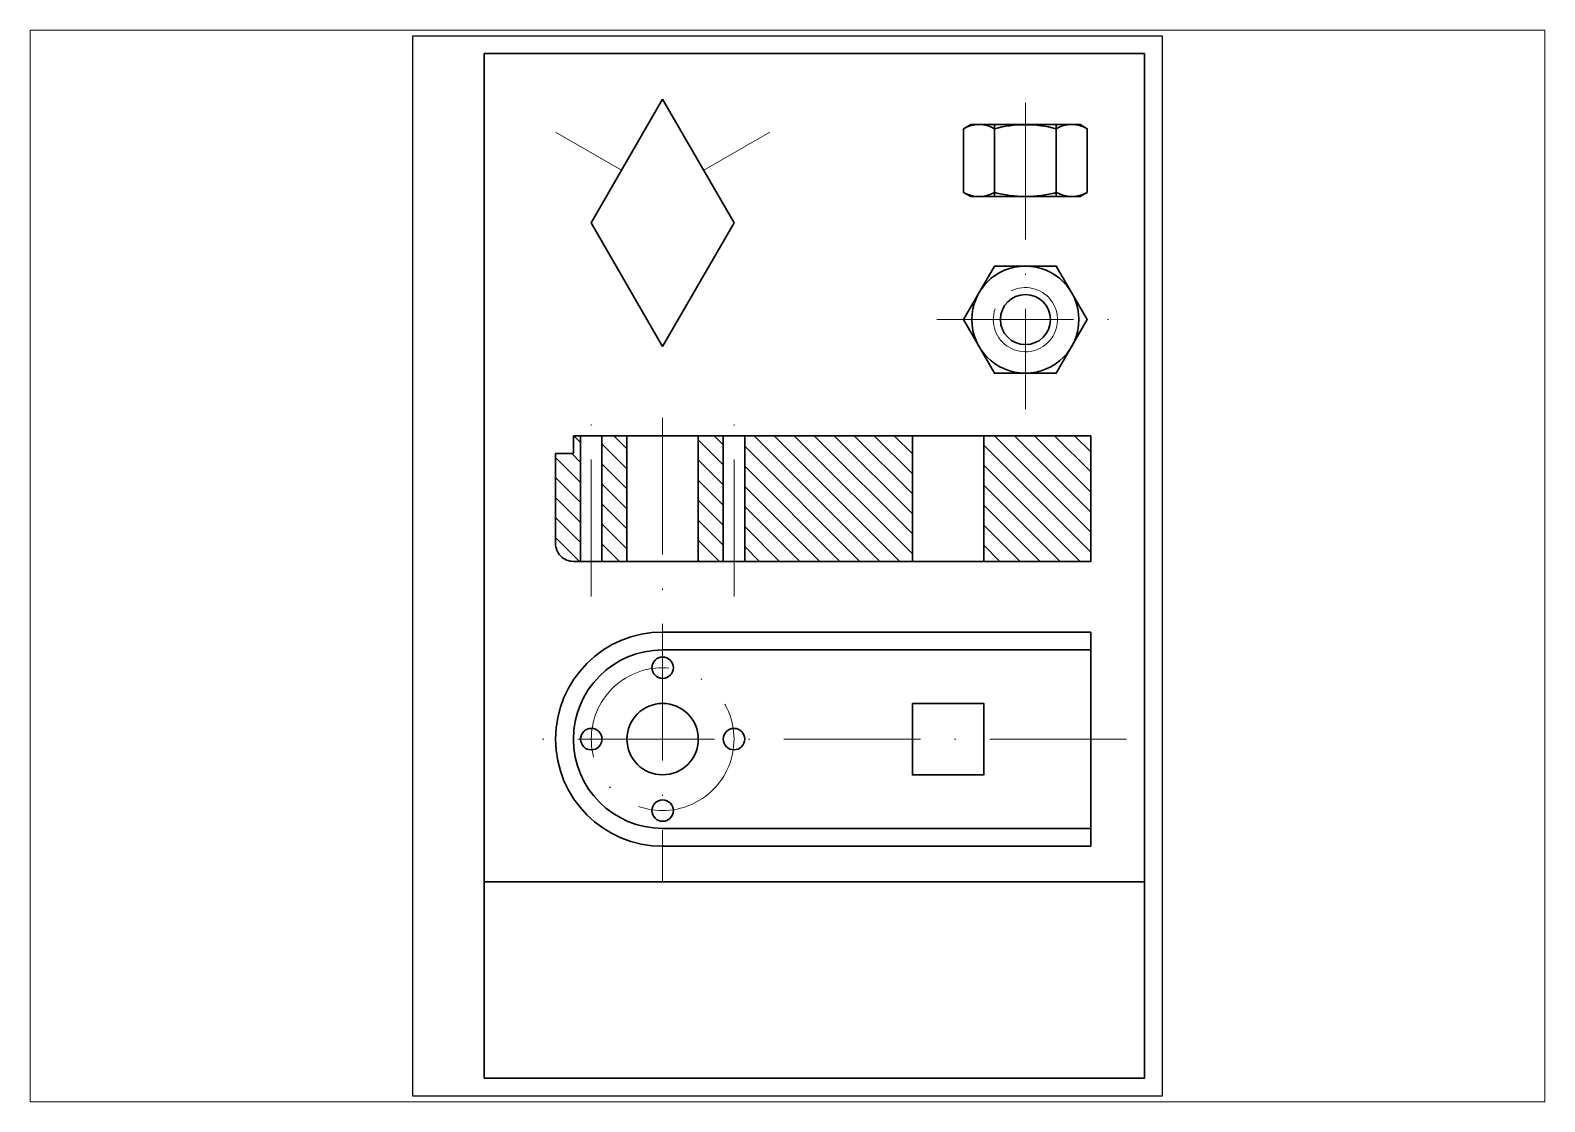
# Paper-space layout 'Лист1' of a CAD drawing. Header units: millimetres. Extents: x 30 to 267, y 21 to 189.
# The model-space entities are those that its viewports show. They can reach past a viewport. Long polylines and large blocks are cut down to what shows.
import ezdxf

# ---------------------------------------------------------------- set-up
doc = ezdxf.new("R2010")
doc.units = ezdxf.units.MM
doc.linetypes.add('ACAD_ISO10W100', pattern=[18, 12, -3, 0, -3])
for name, color, linetype, lineweight in [('Контур', 7, 'Continuous', 30), ('Оси', 7, 'ACAD_ISO10W100', 20), ('Штриховка', 7, 'Continuous', 20)]:
    doc.layers.add(name, color=color, linetype=linetype, lineweight=lineweight)
doc.layers.add('Рамка', color=7, linetype='Continuous')

# ---------------------------------------------------------------- blocks, each defined once
blk = doc.blocks.new('*U1')
at = {"layer": 'Контур', "linetype": 'Continuous', "lineweight": 30}
blk.add_circle((0, 0), 3, dxfattribs=at)
blk = doc.blocks.new('*U2')
at = {"layer": 'Контур', "color": 0, "linetype": 'ByBlock', "lineweight": -2, "transparency": 16777216}
for p, rotation in [((70, 120), 90), ((70, 120, 90), 90), ((70, 120, 180), 90), ((70, 120, 270), 90), ((50, 100), 180), ((50, 100, 90), 180), ((50, 100, 180), 180), ((50, 100, 270), 180), ((70, 80), 270), ((70, 80, 90), 270), ((70, 80, 180), 270), ((70, 80, 270), 270)]:
    blk.add_blockref('*U1', p, dxfattribs=dict(at, rotation=rotation))
for p in [(90, 100), (90, 100, 90), (90, 100, 180), (90, 100, 270)]:
    blk.add_blockref('*U1', p, dxfattribs=at)

msp = doc.modelspace()

# ---------------------------------------------------------------- hatches: boundary and pattern name
at = {"layer": 'Штриховка', "linetype": 'Continuous', "lineweight": 20}
h = msp.add_hatch(dxfattribs=at)
h.set_pattern_fill('ANSI31', color=256, scale=1.25, angle=90)
h.paths.add_polyline_path([(47, 185), (45, 185), (45, 180), (40, 180), (40, 154.78, 0.414214), (45, 149.78), (47, 149.78)])
h.paths.add_polyline_path([(60, 185), (53, 185), (53, 149.78), (60, 149.78)])
h.paths.add_polyline_path([(87, 185), (80, 185), (80, 149.78), (87, 149.78)])
h.paths.add_polyline_path([(140, 185), (93, 185), (93, 149.78), (140, 149.78)])
h.paths.add_polyline_path([(190, 180), (190, 185), (160, 185), (160, 149.78), (190, 149.78)])

# ---------------------------------------------------------------- linework, layer by layer
at = {"lineweight": -3}
for p, q in [((0, 0), (0, 297)), ((0, 297), (210, 297)), ((210, 297), (210, 0)), ((210, 0), (0, 0))]:
    msp.add_line(p, q, dxfattribs=at)
at = {"linetype": 'Continuous', "lineweight": 20}
for p, q in [((58.48, 259.33), (40, 270)), ((81.52, 259.33), (100, 270))]:
    msp.add_line(p, q, dxfattribs=at)
at = {"lineweight": 30}
msp.add_line((180, 70), (180, 70), dxfattribs=at)
at = {"layer": 'Контур', "linetype": 'Continuous', "lineweight": 30}
for p, q in [((50, 244.64), (70, 279.28)), ((70, 279.28), (90, 244.64)), ((70, 210), (50, 244.64)), ((90, 244.64), (70, 210)), ((190, 185), (45, 185)), ((45, 185), (45, 180)), ((140, 149.78), (140, 185)), ((160, 149.78), (160, 185)), ((190, 185), (190, 180))]:
    msp.add_line(p, q, dxfattribs=at)
at = {"layer": 'Контур', "lineweight": 30}
for p, q in [((162.99, 272.13), (162.99, 251.97)), ((180.31, 251.97), (180.31, 272.13)), ((47, 185), (47, 149.78)), ((53, 185), (53, 149.78)), ((60, 185), (60, 149.78)), ((80, 149.78), (80, 185)), ((87, 185), (87, 149.78)), ((93, 185), (93, 149.78)), ((190, 130), (70, 130)), ((190, 70), (190, 130)), ((190, 125), (70, 125)), ((70, 75), (190, 75)), ((70, 70), (190, 70))]:
    msp.add_line(p, q, dxfattribs=at)
for points in [[(156.33, 272.13), (186.97, 272.13), (188.97, 270.97), (188.97, 253.12), (186.97, 251.97), (156.33, 251.97), (154.33, 253.12), (154.33, 270.97)], [(162.99, 232.5), (154.33, 217.5), (162.99, 202.5), (180.31, 202.5), (188.97, 217.5), (180.31, 232.5)]]:
    msp.add_lwpolyline(points, close=True, dxfattribs=at)
msp.add_lwpolyline([(190, 180), (190, 149.78), (45, 149.78, -0.414214), (40, 154.78), (40, 180), (45, 180)], format="xyb", dxfattribs=at)
at = {"layer": 'Контур', "linetype": 'Continuous', "lineweight": 30}
msp.add_lwpolyline([(140, 110), (160, 110), (160, 90), (140, 90)], close=True, dxfattribs=at)
at = {"layer": 'Контур', "lineweight": 30}
for centre, radius in [((171.65, 217.5), 15), ((70, 100), 10)]:
    msp.add_circle(centre, radius, dxfattribs=at)
at = {"layer": 'Контур', "linetype": 'Continuous', "lineweight": 30}
msp.add_circle((171.65, 217.5), 7, dxfattribs=at)
for centre, radius, start, end in [((158.68, 263.45), 8.69, 60, 120), ((171.63, 238.85), 33.25, 75, 105), ((184.6, 263.41), 8.74, 60, 120), ((158.66, 260.62), 8.66, 240, 300), ((171.69, 285.58), 33.6, 255, 285), ((184.68, 260.56), 8.59, 240, 300)]:
    msp.add_arc(centre, radius, start, end, dxfattribs=at)
at = {"layer": 'Контур', "linetype": 'Continuous', "lineweight": 15}
msp.add_arc((171.65, 217.5), 9, 160.5172, 116.4158, dxfattribs=at)
at = {"layer": 'Контур', "lineweight": 30}
for radius in [30, 25]:
    msp.add_arc((70, 100), radius, 90, 270, dxfattribs=at)
at = {"layer": 'Оси', "linetype": 'ACAD_ISO10W100', "lineweight": 20}
for p, q in [((171.65, 278.22), (171.65, 192.44)), ((146.82, 217.5), (196.55, 217.5)), ((50, 140), (50, 190)), ((70, 190), (70, 60)), ((90, 140), (90, 190)), ((200, 100), (30, 100))]:
    msp.add_line(p, q, dxfattribs=at)
msp.add_circle((70, 100), 20, dxfattribs=at)
at = {"layer": 'Рамка', "lineweight": 30}
msp.add_line((20, 60), (205, 60), dxfattribs=at)
msp.add_lwpolyline([(20, 5), (205, 5), (205, 292), (20, 292)], close=True, dxfattribs=at)

# ---------------------------------------------------------------- block references
at = {"layer": 'Контур', "linetype": 'ACAD_ISO10W100', "lineweight": 20}
msp.add_blockref('*U2', (0, 0), dxfattribs=at)

psp = doc.layouts.new('Лист1')

# ---------------------------------------------------------------- viewports
at = {"layer": '0', "lineweight": 30}
psp.add_viewport(center=(148.51, 105.01), size=(237.61, 168.0125), view_center_point=(105, 148.5), view_height=300.083, dxfattribs=at)

doc.saveas('drawing.dxf')
